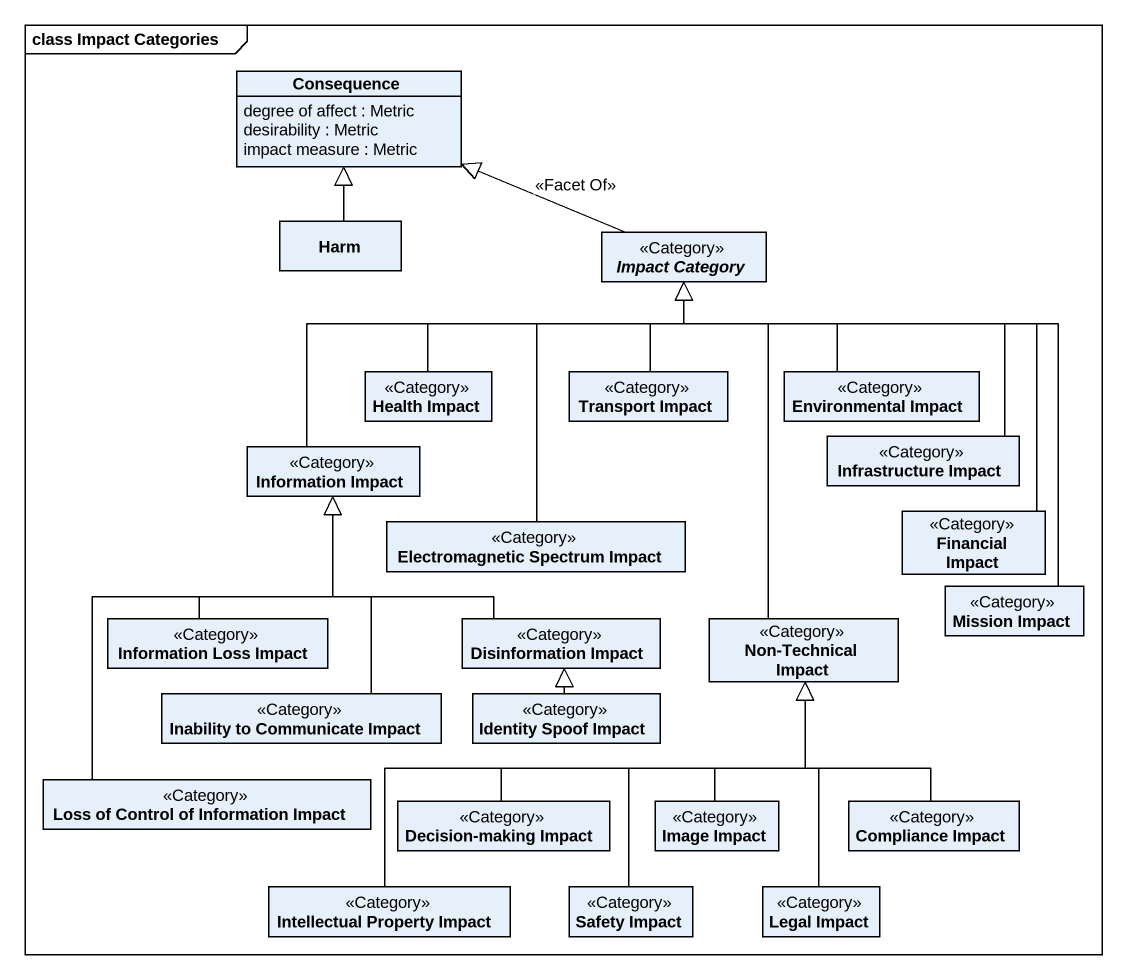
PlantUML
@startuml
mainframe class Impact Categories
hide circle
hide empty members
class Consequence {
  degree of affect : Metric
  desirability : Metric
  impact measure : Metric
}
class Harm
abstract class "Impact Category" as Impact_Category <<Category>>
class "Health Impact" as Health_Impact <<Category>>
class "Transport Impact" as Transport_Impact <<Category>>
class "Environmental Impact" as Environmental_Impact <<Category>>
class "Information Impact" as Information_Impact <<Category>>
class "Infrastructure Impact" as Infrastructure_Impact <<Category>>
class "Electromagnetic Spectrum Impact" as Electromagnetic_Spectrum <<Category>>
class "Financial Impact" as Financial_Impact <<Category>>
class "Mission Impact" as Mission_Impact <<Category>>
class "Information Loss Impact" as Information_Loss_Impact <<Category>>
class "Disinformation Impact" as Disinformation_Impact <<Category>>
class "Non-Technical Impact" as Non_Technical_Impact <<Category>>
class "Inability to Communicate Impact" as Inability_to_Communicate <<Category>>
class "Identity Spoof Impact" as Identity_Spoof_Impact <<Category>>
class "Loss of Control of Information Impact" as Loss_of_Control_of <<Category>>
class "Decision-making Impact" as Decision_making_Impact <<Category>>
class "Image Impact" as Image_Impact <<Category>>
class "Compliance Impact" as Compliance_Impact <<Category>>
class "Intellectual Property Impact" as Intellectual_Property_Impact <<Category>>
class "Safety Impact" as Safety_Impact <<Category>>
class "Legal Impact" as Legal_Impact <<Category>>
Harm -up-|> Consequence
Impact_Category -left-|> Consequence : <<Facet Of>>
Health_Impact -right-|> Impact_Category
Transport_Impact -up-|> Impact_Category
Environmental_Impact -up-|> Impact_Category
Information_Impact -up-|> Impact_Category
Infrastructure_Impact -up-|> Impact_Category
Electromagnetic_Spectrum -up-|> Impact_Category
Financial_Impact -up-|> Impact_Category
Mission_Impact -up-|> Impact_Category
Information_Loss_Impact -up-|> Information_Impact
Disinformation_Impact -up-|> Information_Impact
Non_Technical_Impact -up-|> Impact_Category
Inability_to_Communicate -up-|> Information_Impact
Identity_Spoof_Impact -up-|> Disinformation_Impact
Loss_of_Control_of -up-|> Information_Impact
Decision_making_Impact -right-|> Non_Technical_Impact
Image_Impact -up-|> Non_Technical_Impact
Compliance_Impact -up-|> Non_Technical_Impact
Intellectual_Property_Impact -up-|> Non_Technical_Impact
Safety_Impact -up-|> Non_Technical_Impact
Legal_Impact -up-|> Non_Technical_Impact
@enduml
